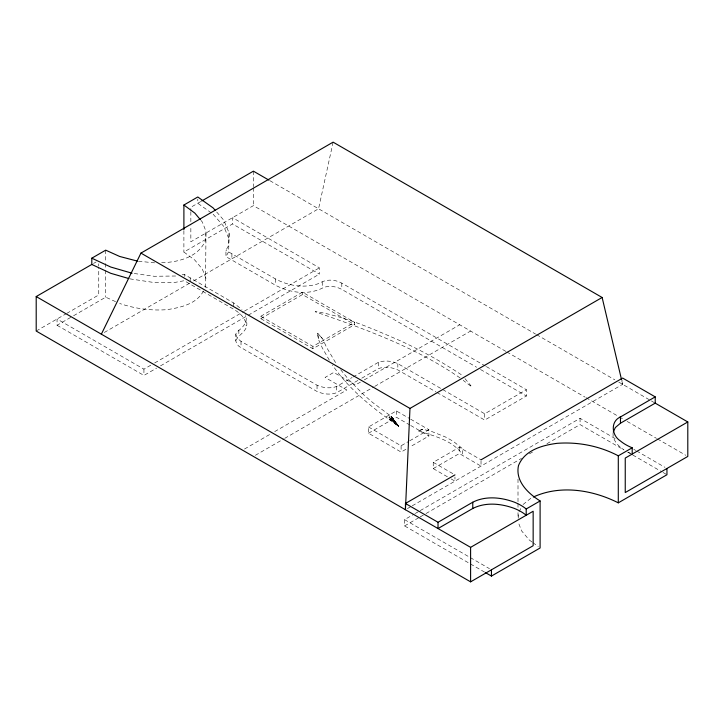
<?xml version="1.0" encoding="UTF-8"?>
<svg xmlns="http://www.w3.org/2000/svg" width="724" height="724" viewBox="0 0 724 724"><rect width="100%" height="100%" fill="white"/><g stroke="black" fill="none" stroke-linecap="round" stroke-linejoin="round"><path stroke-width="0.54" stroke-dasharray="3.62 2.71" d="M613.074 432.825C612.423 438.581 616.187 443.649 620.35 447.188A46.988 27.132 0 0 0 623.807 449.74M460.066 377.937C416.029 347.493 365.412 329.149 315.212 311.809L315.293 311.456C345.194 316.451 373.204 329.076 400.879 341.022C422.092 350.896 442.663 362.199 462.093 375.249L462.31 375.403M216.693 212.023L223.816 220.214L229.119 232.992L228.666 245.409L225.942 250.359L225.942 256.631L275.337 285.147C289.799 292.903 308.56 295.573 323.483 287.555C329.447 285.365 336.298 286.423 341.8 289.41L476.6 367.24M229.119 232.992L228.666 251.681L225.942 256.631M200.973 220.413L202.34 222.051L205.996 231.345L205.516 240.359C198.503 257.328 178.032 262.314 161.343 262.74M205.516 287.383L205.996 231.345M518.185 518.275L518.484 512.637M340.669 369.729L348.615 379.485L363.837 394.888L372.389 402.3L391.25 416.409L398.462 426.164L390.987 418.019L390.67 418.363L398.752 426.409L391.005 416.264L398.743 426.418L389.114 419.069M462.337 454.048L463.052 449.088L453.459 441.459L445.758 437.115L432.518 431.803L422.916 429.205L418.445 430.871L422.735 429.323M357.928 380.417L336.588 392.734C330.28 395.096 323.094 394.173 317.04 391.485L241.02 347.592C235.209 345.04 234.54 337.782 236.35 332.434C241.716 328.289 248.993 322.388 245.192 314.596M235.807 340.66C239.318 333.194 249.68 331.049 246.151 319.601M470.718 386.064L463.197 380.353M333.103 142.157L318.56 208.774L192.349 281.645M203.48 290.994C196.702 304.098 180.33 307.628 166.918 309.664C150.909 310.877 134.854 308.623 119.659 303.483M518.99 511.741L521.533 507.225M523.054 504.519L531.416 497.822M93.541 263.455L96.147 261.943M200.72 201.571L190.846 207.272L190.846 210.612M36.2 331.04L65.775 313.963M66.753 313.401L98.754 294.93L98.754 267.12M505.823 351.375L253.4 205.643L190.846 241.762L190.846 226.187M150.755 365.222L143.931 369.159L57.051 319.003L57.051 325.275L72.617 316.288M73.595 315.727L105.704 297.184L117.668 302.587M205.996 278.369L202.34 269.075L194.81 260.097L183.896 252.043L232.549 223.951L319.429 274.106L319.429 267.844L232.549 217.68L232.549 223.951M104.283 332.488L191.371 282.206M154.655 362.968L243.382 311.745M244.359 311.184L319.429 267.844M57.051 325.275L143.931 375.43L156.61 368.118M160.502 365.864L247.282 315.764M248.251 315.202L319.429 274.106M260.785 316.279L302.487 292.197L354.615 322.298L354.615 324.642L312.913 348.724L260.785 318.623L260.785 316.279L312.913 346.371L354.615 322.298M260.785 318.623L302.487 294.55L354.615 324.642M235.807 334.388L237.526 338.542L241.02 341.321L317.04 385.213C323.094 387.901 330.28 388.824 336.588 386.471L352.108 377.512M353.077 376.951L378.29 362.389C384.598 360.027 391.784 360.959 397.838 363.647L441.767 389.005M361.801 378.181L378.29 368.661C384.598 366.299 391.784 367.231 397.838 369.919L435.911 391.892M244.486 449.043L270.794 433.857M274.695 431.604L346.796 389.983L325.076 377.439L333.764 372.426L355.484 384.96L360.353 382.154M364.253 379.901L459.74 324.768M255.355 455.315L283.727 438.934M284.704 438.364L373.738 386.96M374.715 386.399L470.6 331.04M405.892 449.287L401.096 452.048L368.516 433.242L368.516 426.97L396.318 410.924L409.73 418.662M368.516 433.242L396.318 417.187L409.73 424.934M368.516 426.97L401.096 445.785L408.761 441.35M409.721 440.798L428.898 429.73L428.898 436.002L409.721 447.07M442.744 389.566L484.718 413.802L526.42 389.729L526.42 396.001L484.718 420.074L436.889 392.462M447.405 476.781L433.242 468.6L433.242 462.337L459.306 447.287L481.026 459.831M433.242 468.6L459.306 453.559L481.026 466.093L481.026 460.871M407.386 508.61L411.313 506.348M412.237 505.814L622.64 384.335L622.64 380.154M484.618 572.123L404.571 525.914L404.571 519.642L414.318 514.013M415.295 513.452L419.196 511.198M420.173 510.637L580.069 418.318L616.187 439.169M404.571 525.914L419.196 517.47M420.173 516.909L425.042 514.094M426.02 513.524L521.57 458.364M529.371 453.858L533.271 451.613M546.919 443.731L580.069 424.59L623.998 449.948M182.104 274.83L184.24 274.432L233.635 302.949L242.024 309.628M154.655 262.857L138.429 261.228M175.67 276.007L154.167 276.269L133.135 273.364M129.904 278.858L154.167 282.541L175.67 282.279L184.24 280.704L233.635 309.22C239.644 312.786 246.088 318.298 246.151 325.872M418.418 430.97C434.291 436.002 452.482 440.364 462.156 454.111M391.25 416.409L398.2 425.965C373.656 408.834 349.466 390.109 332.479 365.059M485.397 366.045L341.8 283.138C334.95 279.346 325.999 278.867 319.311 283.328C304.994 288.568 288.541 286.034 275.337 278.876L225.942 250.359M269.934 180.701L535.624 334.099M536.602 334.66L614.821 379.819M618.73 382.082L650.433 400.381M651.383 400.933L655.22 403.141M506.8 351.945L585.073 397.132M586.051 397.693L618.332 416.336M619.31 416.897L623.228 419.16M627.138 421.422L656.496 438.364M657.473 438.934L685.845 455.315M633.762 449.314L635.708 450.446M636.686 451.007L664.994 467.351M486.374 366.606L526.42 389.729M627.898 452.201L631.808 454.464M632.785 455.025L662.071 471.93M663.048 472.491L666.949 474.745M480.51 369.493L526.42 396.001M410.689 419.223L428.898 429.73M410.689 425.486L428.898 436.002M433.242 462.337L454.02 474.329M451.188 478.962L454.962 481.143L454.962 476.962M404.571 519.642L489.496 568.675M211.336 212.91L197.797 203.263L197.797 199.082M531.914 541.941L529.19 539.923L521.66 530.954L518.411 522.683M532.828 542.611L538.285 546.638M389.892 418.879L398.426 426.137L391.449 416.933M398.236 425.974L391.241 417.658M390.29 418.662L398.381 426.047M388.815 417.25L398.345 426.047L391.403 416.635M389.132 416.906L398.363 426.074L389.512 416.617M397.983 425.703L398.462 426.164L391.005 416.264M322.18 338.37L317.61 333.176L322.714 338.895L326.497 347.239L336.045 363.439M213.137 214.204L223.816 226.485L229.119 239.264M464.989 378.625L471.016 385.865M398.291 425.938L390.688 416.209M329.329 360.163L322.37 348.036L318.524 339.556L317.61 333.266L318.524 339.556M621.862 381.041L622.64 384.335M580.069 418.318L580.069 424.59M518.004 479.107L518.004 502.619M518.004 503.732L518.004 508.212M518.004 512.692L518.004 518.294M484.718 413.802L484.718 420.074M459.306 447.287L459.306 453.559M401.096 445.785L401.096 452.048M397.838 363.647L397.838 369.919M396.318 410.924L396.318 417.187M378.29 362.389L378.29 368.661M341.8 283.138L341.8 289.41M336.588 386.471L336.588 392.734M322.252 281.88L322.252 288.152M317.04 385.213L317.04 391.485M312.913 346.371L312.913 348.724M302.487 292.197L302.487 294.55M275.337 278.876L275.337 285.147M253.4 171.154L253.4 186.729M253.4 187.842L253.4 205.643M241.02 341.321L241.02 347.592M238.848 330.035L238.848 336.307M233.635 302.949L233.635 307.13M231.897 253.798L231.897 260.061M190.846 211.725L190.846 225.073M190.195 277.871L190.195 282.052M184.24 274.432L184.24 276.523M183.896 230.766L183.896 252.043M143.931 369.159L143.931 375.43M105.704 250.16L105.704 262.477M105.704 263.59L105.704 269.192M105.704 270.314L105.704 297.184M98.754 263.78L98.754 266.007M630.387 453.287A46.988 27.132 0 0 1 627.789 452.048"/><path stroke-width="1.09" d="M621.599 379.937L602.133 297.483L409.974 408.427L405.44 509.732L405.44 503.47L454.962 474.872M613.328 431.902L615.364 427.522L620.468 423.205L655.22 403.141L687.8 421.956L687.8 456.437L625.246 492.555L625.246 458.075L687.8 421.956M101.36 334.18L140.945 253.101L333.103 142.157L602.133 297.483M655.22 403.141L655.22 396.879L620.468 416.943C610.151 421.495 611.689 435.486 620.35 440.916A46.988 27.132 0 0 0 632.197 447.785L632.197 454.057M36.2 296.559L470.6 547.353L533.154 511.244L533.154 545.724L470.6 581.843L36.2 331.04L36.2 296.559L91.803 264.45L91.803 258.187L105.704 250.16L119.659 256.459L137.352 261.093M183.896 229.644L183.896 205.019L197.797 196.991L213.137 207.933L215.272 210.385M201.697 201.01L253.4 171.154L268.957 180.14M481.026 459.831L622.64 378.064L655.22 396.879M405.44 503.47L438.02 522.276L472.772 502.212C485.614 495.641 501.171 497.27 514.312 502.148A46.988 27.132 0 0 1 526.203 508.981L540.104 500.954C528.149 493.487 515.117 481.134 518.484 465.613C524.502 450.228 542.186 445.242 557.082 443.332C578.159 441.749 599.562 445.966 618.296 455.812L632.197 447.785M526.203 508.981L526.203 515.253A46.988 27.132 0 0 0 514.312 508.411C501.171 503.542 485.614 501.913 472.772 508.483L438.02 528.547L438.02 522.276M485.596 572.693L491.451 576.069L540.104 547.987L540.104 500.954M533.353 497.017C560.295 484.609 592.54 489.804 618.296 502.836L666.949 474.745L666.949 468.482M132.03 273.21L110.754 267.038L91.803 258.187M128.836 278.55L110.754 273.31L91.803 264.45M140.945 253.101L409.974 408.427M183.896 205.019L194.81 213.073L200.295 219.598M620.468 416.943L620.468 423.205M618.296 455.812L618.296 502.836M491.451 569.806L491.451 576.069M472.772 502.212L472.772 508.483M470.6 547.353L470.6 581.843"/></g></svg>
